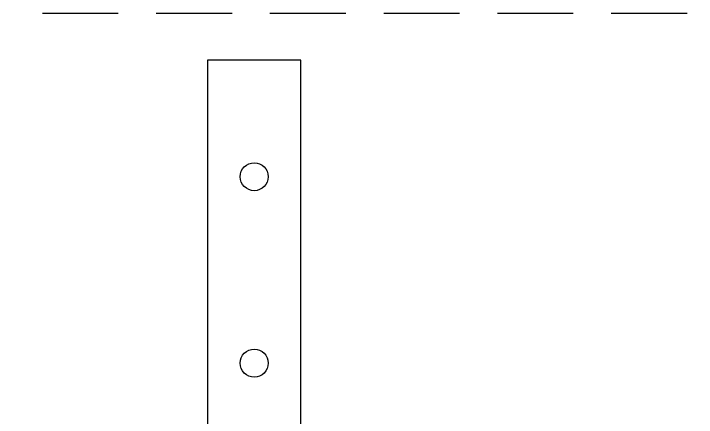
# Model space of a CAD drawing. Header units: millimetres. Extents: x 2562 to 7288, y 778 to 5635.
# Drawn here: x 5127.48 to 5156.74, y 2051.37 to 2068.69 of the extents above; entities that cross this region are included whole.
import ezdxf

# ---------------------------------------------------------------- set-up
doc = ezdxf.new("R2010")
doc.units = ezdxf.units.MM
doc.linetypes.add('HIDDEN', pattern=[0.375, 0.25, -0.125])
doc.layers.add('0-gnl-gor3', color=252, linetype='Continuous')
doc.layers.add('2-tef-sabit', color=251, linetype='Continuous')

# ---------------------------------------------------------------- blocks, each defined once
blk = doc.blocks.new('damlalik_tava_01')
at = {"layer": '0-gnl-gor3', "ltscale": 250}
blk.add_lwpolyline([(1402.69, 200), (1442.69, 200), (1442.69, 400), (1402.69, 400)], close=True, dxfattribs=at)
for centre in [(1422.69, 350), (1422.69, 270)]:
    blk.add_circle(centre, 6, dxfattribs=at)

msp = doc.modelspace()

# ---------------------------------------------------------------- linework, layer by layer
at = {"layer": '2-tef-sabit', "linetype": 'HIDDEN', "ltscale": 13}
msp.add_lwpolyline([(5337.713, 1985.695), (5337.713, 2028.693, 0.414213), (5297.713, 2068.693), (4837.007, 2068.695, 0.41427), (4797.007, 2028.687), (4797.073, 1681.284, 0.414158), (4837.073, 1641.291), (5166.819, 1641.29, 0.414214), (5206.819, 1681.29), (5206.819, 1723.291), (5189.119, 1723.291), (5189.119, 1681.29, -0.414214), (5166.819, 1658.99), (4837.073, 1658.991, -0.414158), (4814.773, 1681.287), (4814.707, 2028.691, -0.41427), (4837.007, 2050.995), (5297.713, 2050.993, -0.414213), (5320.013, 2028.693), (5320.013, 1985.695)], format="xyb", dxfattribs=at)

# ---------------------------------------------------------------- block references
at = {"layer": '0-gnl-gor3', "xscale": 0.1, "yscale": 0.1, "zscale": 0.1}
msp.add_blockref('damlalik_tava_01', (4995.517, 2026.695), dxfattribs=at)

doc.saveas('drawing.dxf')
